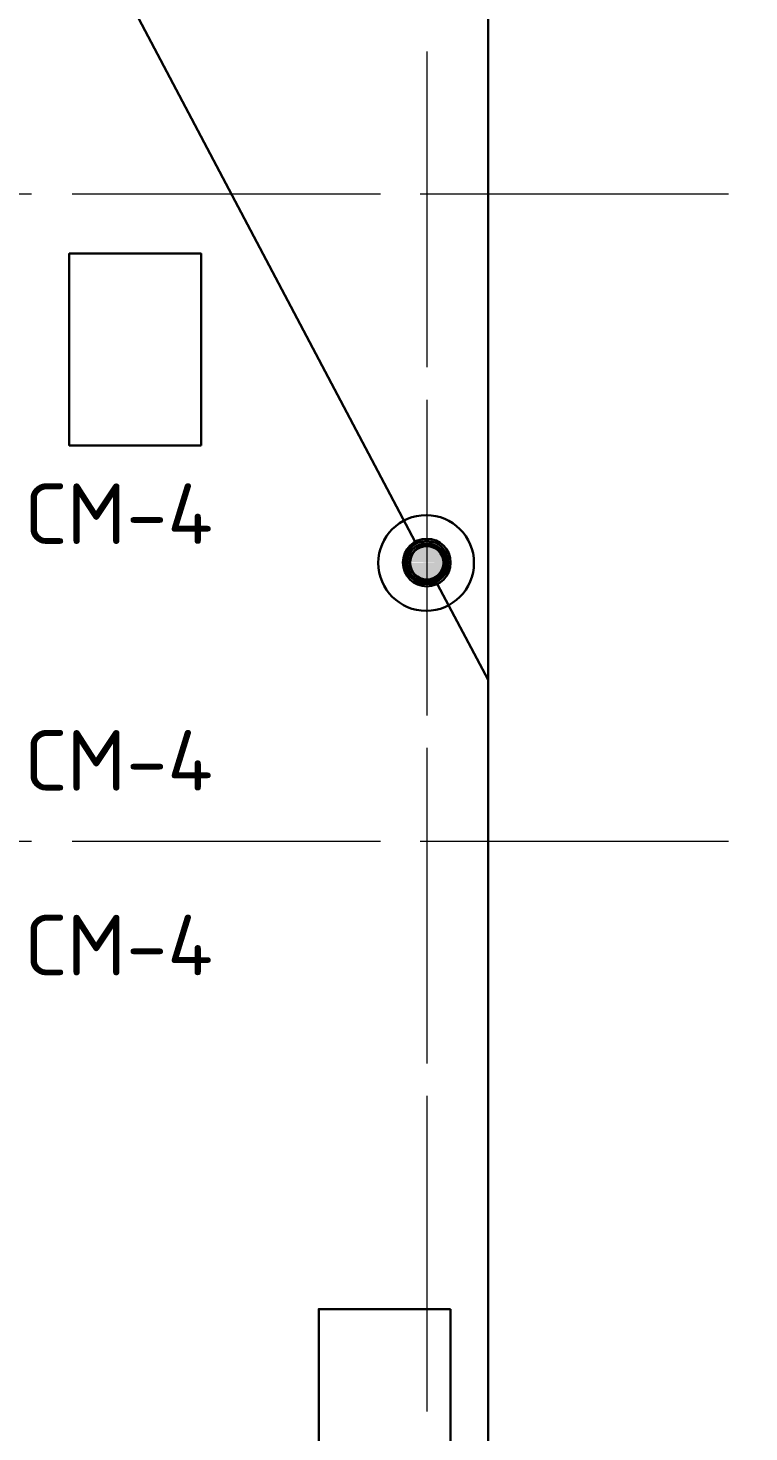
# Model space of a CAD drawing. Header units: millimetres. Extents: x -84737 to 172119, y -43083 to 59399.
# Drawn here: x 138277 to 141285, y 43982 to 49837 of the extents above; entities that cross this region are included whole.
import ezdxf

# ---------------------------------------------------------------- set-up
doc = ezdxf.new("R2010")
doc.units = ezdxf.units.MM
doc.layers.add('PDF _Геометрия', color=7, linetype='Continuous')
doc.layers.add('PDF _Текст', color=7, linetype='Continuous')
doc.layers.add('PDF _Сплошная заливка', color=7, linetype='Continuous', true_color=0xffffff)
doc.styles.add('PDF ISOCPEUR', font='isocpeur.ttf')

msp = doc.modelspace()

# ---------------------------------------------------------------- hatches: boundary and pattern name
at = {"layer": 'PDF _Сплошная заливка', "true_color": 0x737373, "transparency": 33554559}
for points in [[(140027.4, 47634.9), (140027.4, 47605.3), (140040.1, 47605.3), (140040.1, 47622.2), (140035.9, 47622.2), (140035.9, 47639.1), (140031.6, 47639.1), (140031.6, 47647.6), (140027.4, 47647.6), (140027.4, 47656.1), (140023.2, 47656.1), (140023.2, 47664.5), (139993.5, 47694.2), (139985.1, 47698.4), (139968.1, 47702.6), (139904.6, 47702.6), (139887.7, 47698.4), (139862.3, 47673), (139849.6, 47647.6), (139845.4, 47643.4), (139841.1, 47609.5), (139849.6, 47605.3), (139849.6, 47609.5), (139858.1, 47643.4), (139862.3, 47647.6), (139875, 47673), (139883.5, 47677.2), (139896.2, 47689.9), (139913.1, 47694.2), (139968.1, 47694.2), (139980.8, 47689.9), (139989.3, 47685.7), (140014.7, 47660.3), (140014.7, 47651.8), (140018.9, 47651.8), (140018.9, 47643.4), (140023.2, 47643.4), (140023.2, 47634.9)], [(140018.9, 47634.9), (140018.9, 47605.3), (140027.4, 47605.3), (140027.4, 47634.9), (140023.2, 47634.9), (140023.2, 47643.4), (140018.9, 47643.4), (140018.9, 47651.8), (140014.7, 47651.8), (140014.7, 47660.3), (140010.5, 47660.3), (140010.5, 47668.8), (140002, 47677.2), (139993.5, 47681.5), (139989.3, 47685.7), (139980.8, 47689.9), (139968.1, 47694.2), (139913.1, 47694.2), (139904.6, 47689.9), (139891.9, 47685.7), (139870.8, 47664.5), (139866.5, 47656.1), (139862.3, 47651.8), (139858.1, 47643.4), (139853.8, 47639.1), (139849.6, 47613.7), (139849.6, 47605.3), (139858.1, 47609.5), (139862.3, 47622.2), (139866.5, 47639.1), (139870.8, 47643.4), (139883.5, 47668.8), (139891.9, 47673), (139896.2, 47677.2), (139904.6, 47681.5), (139908.9, 47685.7), (139972.4, 47685.7), (139980.8, 47681.5), (139985.1, 47677.2), (139993.5, 47673), (140006.2, 47660.3), (140006.2, 47651.8), (140010.5, 47651.8), (140010.5, 47643.4), (140014.7, 47643.4), (140014.7, 47634.9)], [(140014.7, 47609.5), (140018.9, 47605.3), (140018.9, 47634.9), (140014.7, 47634.9), (140014.7, 47643.4), (140010.5, 47643.4), (140010.5, 47651.8), (140006.2, 47651.8), (140006.2, 47660.3), (139993.5, 47673), (139968.1, 47685.7), (139908.9, 47685.7), (139900.4, 47677.2), (139891.9, 47673), (139887.7, 47668.8), (139879.2, 47664.5), (139866.5, 47639.1), (139862.3, 47622.2), (139858.1, 47609.5), (139866.5, 47605.3), (139866.5, 47609.5), (139870.8, 47622.2), (139875, 47639.1), (139879.2, 47643.4), (139883.5, 47651.8), (139887.7, 47656.1), (139891.9, 47664.5), (139908.9, 47673), (139913.1, 47677.2), (139925.8, 47681.5), (139955.4, 47681.5), (139968.1, 47677.2), (139976.6, 47673), (139980.8, 47668.8), (139989.3, 47664.5), (140002, 47651.8), (140002, 47643.4), (140006.2, 47643.4), (140006.2, 47634.9), (140010.5, 47634.9), (140010.5, 47609.5)], [(140010.5, 47634.9), (140006.2, 47634.9), (140006.2, 47643.4), (139985.1, 47664.5), (139968.1, 47673), (139955.4, 47677.2), (139925.8, 47677.2), (139913.1, 47673), (139908.9, 47668.8), (139891.9, 47660.3), (139887.7, 47651.8), (139875, 47639.1), (139870.8, 47609.5), (140010.5, 47605.3)], [(140027.4, 47605.3), (140023.2, 47575.6), (140018.9, 47567.2), (140014.7, 47562.9), (140010.5, 47554.5), (139993.5, 47537.5), (139976.6, 47529.1), (139951.2, 47520.6), (139921.6, 47516.4), (139921.6, 47520.6), (139917.3, 47524.8), (139891.9, 47537.5), (139879.2, 47550.2), (139870.8, 47550.2), (139870.8, 47558.7), (139866.5, 47558.7), (139866.5, 47567.2), (139862.3, 47567.2), (139862.3, 47575.6), (139858.1, 47579.9), (139853.8, 47579.9), (139853.8, 47605.3), (139845.4, 47605.3), (139845.4, 47571.4), (139849.6, 47571.4), (139858.1, 47562.9), (139858.1, 47554.5), (139862.3, 47554.5), (139866.5, 47550.2), (139866.5, 47541.8), (139875, 47541.8), (139896.2, 47520.6), (139917.3, 47516.4), (139921.6, 47512.1), (139955.4, 47507.9), (139955.4, 47512.1), (139980.8, 47520.6), (139997.8, 47529.1), (140002, 47533.3), (140010.5, 47537.5), (140018.9, 47546), (140027.4, 47562.9), (140031.6, 47575.6), (140035.9, 47592.6), (140040.1, 47605.3)], [(140018.9, 47605.3), (140014.7, 47579.9), (140010.5, 47571.4), (140006.2, 47567.2), (140002, 47558.7), (139993.5, 47550.2), (139985.1, 47546), (139980.8, 47541.8), (139972.4, 47537.5), (139955.4, 47533.3), (139921.6, 47529.1), (139921.6, 47533.3), (139908.9, 47537.5), (139904.6, 47541.8), (139896.2, 47546), (139891.9, 47550.2), (139883.5, 47550.2), (139883.5, 47558.7), (139879.2, 47562.9), (139875, 47562.9), (139875, 47571.4), (139870.8, 47575.6), (139866.5, 47575.6), (139866.5, 47592.6), (139862.3, 47592.6), (139862.3, 47605.3), (139853.8, 47605.3), (139853.8, 47575.6), (139858.1, 47575.6), (139866.5, 47567.2), (139866.5, 47558.7), (139870.8, 47558.7), (139875, 47554.5), (139875, 47546), (139883.5, 47546), (139900.4, 47529.1), (139925.8, 47520.6), (139955.4, 47516.4), (139955.4, 47520.6), (139997.8, 47541.8), (140010.5, 47554.5), (140023.2, 47579.9), (140027.4, 47605.3)], [(140014.7, 47579.9), (140018.9, 47605.3), (140014.7, 47605.3), (140006.2, 47579.9), (140002, 47571.4), (139976.6, 47546), (139968.1, 47541.8), (139913.1, 47537.5), (139913.1, 47541.8), (139908.9, 47546), (139900.4, 47550.2), (139896.2, 47554.5), (139887.7, 47554.5), (139887.7, 47562.9), (139883.5, 47567.2), (139879.2, 47567.2), (139879.2, 47575.6), (139875, 47579.9), (139870.8, 47579.9), (139870.8, 47605.3), (139862.3, 47605.3), (139862.3, 47592.6), (139866.5, 47592.6), (139866.5, 47575.6), (139870.8, 47575.6), (139875, 47571.4), (139875, 47562.9), (139879.2, 47562.9), (139883.5, 47558.7), (139883.5, 47550.2), (139891.9, 47550.2), (139896.2, 47546), (139904.6, 47541.8), (139913.1, 47533.3), (139955.4, 47529.1), (139955.4, 47533.3), (139972.4, 47537.5), (139980.8, 47541.8), (140010.5, 47571.4)], [(140006.2, 47584.1), (140010.5, 47605.3), (139875, 47605.3), (139875, 47579.9), (139879.2, 47579.9), (139883.5, 47575.6), (139883.5, 47567.2), (139887.7, 47567.2), (139891.9, 47562.9), (139891.9, 47554.5), (139900.4, 47554.5), (139908.9, 47550.2), (139913.1, 47546), (139968.1, 47541.8), (139968.1, 47546), (139985.1, 47554.5), (139993.5, 47562.9), (139997.8, 47571.4), (140002, 47575.6)]]:
    msp.add_hatch(color=8, dxfattribs=at).paths.add_polyline_path(points)
h = msp.add_hatch(color=8, dxfattribs=at)
h.paths.add_polyline_path([(139896.2, 47664.5), (139900.4, 47660.3), (139900.4, 47664.5)])
h.paths.add_polyline_path([(139887.7, 47651.8), (139891.9, 47660.3), (139887.7, 47660.3)])
h.paths.add_polyline_path([(139883.5, 47651.8), (139887.7, 47647.6), (139887.7, 47651.8)])
h.paths.add_polyline_path([(139972.4, 47673), (139976.6, 47668.8), (139976.6, 47673)])
h.paths.add_polyline_path([(139879.2, 47647.6), (139883.5, 47643.4), (139883.5, 47647.6)])
h.paths.add_polyline_path([(139908.9, 47677.2), (139900.4, 47668.8), (139908.9, 47664.5), (139908.9, 47668.8), (139913.1, 47673), (139925.8, 47677.2)])
h.paths.add_polyline_path([(139875, 47643.4), (139879.2, 47639.1), (139879.2, 47643.4)])
h.paths.add_polyline_path([(140010.5, 47605.3), (140014.7, 47622.2), (140010.5, 47622.2)])
h.paths.add_polyline_path([(140006.2, 47639.1), (140010.5, 47634.9), (140010.5, 47639.1)])
h.paths.add_polyline_path([(139870.8, 47605.3), (139870.8, 47609.5), (139866.5, 47609.5)])
h.paths.add_polyline_path([(139870.8, 47609.5), (139875, 47639.1), (139870.8, 47639.1)])
h.paths.add_polyline_path([(140002, 47647.6), (140006.2, 47643.4), (140006.2, 47647.6)])
h.paths.add_polyline_path([(139997.8, 47651.8), (140002, 47647.6), (140002, 47651.8)])
h.paths.add_polyline_path([(139993.5, 47656.1), (139997.8, 47651.8), (139997.8, 47656.1)])
h.paths.add_polyline_path([(139989.3, 47660.3), (139993.5, 47656.1), (139993.5, 47660.3)])
h.paths.add_polyline_path([(139985.1, 47664.5), (139989.3, 47660.3), (139989.3, 47664.5)])
h.paths.add_polyline_path([(139955.4, 47677.2), (139968.1, 47673), (139968.1, 47677.2)])
h.paths.add_polyline_path([(139955.4, 47677.2), (139955.4, 47681.5), (139925.8, 47681.5)])
h = msp.add_hatch(color=8, dxfattribs=at)
h.paths.add_polyline_path([(139976.6, 47550.2), (139980.8, 47546), (139980.8, 47550.2)])
h.paths.add_polyline_path([(139879.2, 47575.6), (139883.5, 47571.4), (139883.5, 47575.6)])
h.paths.add_polyline_path([(139875, 47579.9), (139879.2, 47575.6), (139879.2, 47579.9)])
h.paths.add_polyline_path([(139870.8, 47592.6), (139875, 47605.3), (139870.8, 47605.3)])
h.paths.add_polyline_path([(139883.5, 47567.2), (139887.7, 47562.9), (139887.7, 47567.2)])
h.paths.add_polyline_path([(139955.4, 47537.5), (139955.4, 47541.8), (139925.8, 47546), (139908.9, 47546), (139913.1, 47541.8)])
h.paths.add_polyline_path([(139896.2, 47554.5), (139896.2, 47558.7), (139887.7, 47558.7)])
h.paths.add_polyline_path([(139908.9, 47546), (139908.9, 47550.2), (139904.6, 47554.5), (139896.2, 47554.5), (139900.4, 47550.2)])
h.paths.add_polyline_path([(139968.1, 47546), (139972.4, 47541.8), (139972.4, 47546)])
h.paths.add_polyline_path([(140010.5, 47596.8), (140006.2, 47596.8), (140006.2, 47584.1)])
h.paths.add_polyline_path([(140002, 47575.6), (139997.8, 47575.6), (139993.5, 47571.4), (139989.3, 47562.9), (139980.8, 47554.5), (139989.3, 47550.2), (139989.3, 47554.5), (139993.5, 47558.7)])
h.paths.add_polyline_path([(140006.2, 47584.1), (140002, 47584.1), (140002, 47575.6)])
h.paths.add_polyline_path([(140010.5, 47605.3), (140010.5, 47596.8), (140014.7, 47605.3)])

# ---------------------------------------------------------------- linework, layer by layer
at = {"layer": 'PDF _Геометрия', "lineweight": 30}
for points in [[(141695.2, 53967.5), (140196.7, 53967.5), (140196.7, 42965.8), (141695.2, 42965.8)], [(139891.9, 47694.2), (138401.9, 50513.4)], [(138998.8, 48096.3), (138998.8, 48896.3), (138448.5, 48896.3), (138448.5, 48096.3)], [(140196.7, 47118.5), (139985.1, 47516.4)], [(140040.1, 44494), (139489.8, 44494), (139489.8, 43744.7), (140040.1, 43744.7)]]:
    msp.add_lwpolyline(points, close=True, dxfattribs=at)
at = {"layer": 'PDF _Геометрия', "lineweight": 9}
for points in [[(139942.7, 48739.7), (139942.7, 49738.7)], [(139942.7, 49624.4), (139942.7, 49675.2)], [(139942.7, 48422.2), (139942.7, 49425.5)], [(137292.8, 49146.1), (138291.8, 49146.1)], [(138461.2, 49146.1), (139460.2, 49146.1)], [(138495, 49146.1), (138545.8, 49146.1)], [(138744.8, 49146.1), (139748, 49146.1)], [(139663.4, 49146.1), (139714.2, 49146.1)], [(139913.1, 49146.1), (140916.3, 49146.1)], [(139947, 49146.1), (139997.8, 49146.1)], [(140201, 49146.1), (141200, 49146.1)], [(141115.3, 49146.1), (141166.1, 49146.1)], [(139942.7, 48485.7), (139942.7, 48540.8)], [(139942.7, 47287.8), (139942.7, 48286.8)], [(139942.7, 48172.5), (139942.7, 48223.3)], [(139942.7, 46970.3), (139942.7, 47969.3)], [(139942.7, 47033.8), (139942.7, 47088.8)], [(139942.7, 45835.8), (139942.7, 46834.8)], [(139942.7, 46716.3), (139942.7, 46771.4)], [(139942.7, 45518.4), (139942.7, 46517.4)], [(137292.8, 46445.4), (138291.8, 46445.4)], [(138461.2, 46445.4), (139460.2, 46445.4)], [(138495, 46445.4), (138545.8, 46445.4)], [(138744.8, 46445.4), (139748, 46445.4)], [(139663.4, 46445.4), (139714.2, 46445.4)], [(139913.1, 46445.4), (140916.3, 46445.4)], [(139947, 46445.4), (139997.8, 46445.4)], [(140201, 46445.4), (141200, 46445.4)], [(141115.3, 46445.4), (141166.1, 46445.4)], [(139942.7, 45581.9), (139942.7, 45632.7)], [(139942.7, 44379.7), (139942.7, 45382.9)], [(139942.7, 45264.4), (139942.7, 45319.4)], [(139942.7, 44066.4), (139942.7, 45065.4)], [(139942.7, 44129.9), (139942.7, 44180.7)]]:
    msp.add_lwpolyline(points, dxfattribs=at)
at = {"layer": 'PDF _Геометрия', "lineweight": 30}
for centre, radius in [((139937.8, 47605.9), 199.6), ((139940.6, 47607.4), 99.5), ((139940, 47607.4), 90.4), ((139939.9, 47606.7), 81.8), ((139941.5, 47606.4), 73.2), ((139940.2, 47607), 69.4)]:
    msp.add_circle(centre, radius, dxfattribs=at)

# ---------------------------------------------------------------- texts
at = {"layer": 'PDF _Текст', "char_height": 252.37, "attachment_point": 4, "style": 'PDF ISOCPEUR'}
for insert in [(138268.6, 47811.3), (138268.6, 46782.6), (138268.6, 46012.2)]:
    msp.add_mtext('СМ-4', dxfattribs=dict(at, insert=insert))

doc.saveas('drawing.dxf')
